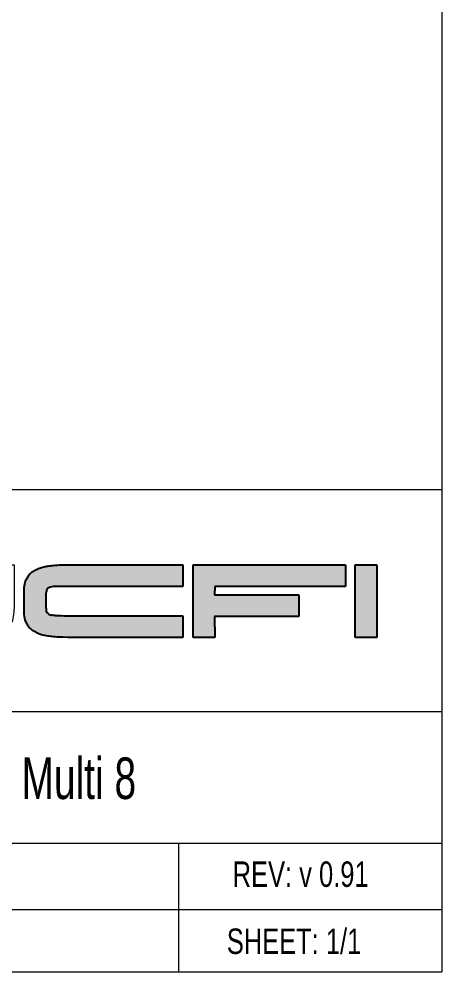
# Model space of a CAD drawing. Header units: millimetres. Extents: x 5 to 292, y 5 to 205.
# Drawn here: x 243.8 to 292.2, y 5 to 114.2 of the extents above; entities that cross this region are included whole.
import ezdxf

# ---------------------------------------------------------------- set-up
doc = ezdxf.new("R2010")
doc.units = ezdxf.units.MM
doc.layers.add('LAYER_1', color=179, linetype='Continuous')
doc.styles.add('SLDTEXTSTYLE0', font='TXT', dxfattribs={"width": 0.75})
doc.styles.add('SLDTEXTSTYLE1', font='TXT', dxfattribs={"width": 0.7})

# ---------------------------------------------------------------- blocks, each defined once
blk = doc.blocks.new('BLOCK 2')
at = {"layer": 'LAYER_1', "lineweight": 0}
for p, q in [((12.25, -6.33), (25.47, -6.33)), ((25.47, -6.33), (25.47, -8.81)), ((26.62, -6.33), (29.1, -6.33)), ((29.1, -6.33), (29.1, -7.85)), ((42.69, -8.67), (42.69, -6.33)), ((42.69, -6.33), (45.17, -6.33)), ((45.17, -6.33), (45.17, -11.29)), ((51.3, -6.33), (64.52, -6.33)), ((64.52, -6.33), (64.52, -8.81)), ((65.68, -6.33), (83.16, -6.33)), ((65.68, -14.64), (65.68, -6.33)), ((83.16, -6.33), (83.16, -8.81)), ((84.26, -14.64), (84.26, -6.33)), ((84.26, -6.33), (86.74, -6.33)), ((86.74, -6.33), (86.74, -14.64)), ((31.24, -8.67), (42.69, -8.67)), ((7.27, -11.64), (7.27, -9.33)), ((25.47, -8.81), (12.25, -8.81)), ((46.32, -11.64), (46.32, -9.33)), ((64.52, -8.81), (51.3, -8.81)), ((68.16, -8.81), (68.14, -9.77)), ((68.14, -9.77), (77.79, -9.78)), ((83.16, -8.81), (68.16, -8.81)), ((77.79, -9.78), (77.79, -12.25)), ((9.75, -9.97), (9.75, -11)), ((48.8, -9.97), (48.8, -10.65)), ((12.25, -12.16), (25.47, -12.16)), ((25.47, -12.16), (25.47, -14.64)), ((36.26, -14.64), (36.26, -12.16)), ((36.26, -12.16), (40.19, -12.16)), ((51.3, -12.16), (64.52, -12.16)), ((64.52, -12.16), (64.52, -14.64)), ((77.79, -12.25), (68.14, -12.25)), ((68.14, -12.25), (68.16, -14.64)), ((25.47, -14.64), (12.25, -14.64)), ((40.19, -14.64), (36.26, -14.64)), ((64.52, -14.64), (51.3, -14.64)), ((68.16, -14.64), (65.68, -14.64)), ((86.74, -14.64), (84.26, -14.64))]:
    blk.add_line(p, q, dxfattribs=at)
for points, degree in [([(8.61, -6.92), (9.02, -6.7), (9.54, -6.55), (10.16, -6.46)], 3), ([(10.16, -6.46), (10.74, -6.37), (11.45, -6.33), (12.25, -6.33)], 3), ([(26.62, -7.82), (26.62, -7.56), (26.62, -6.33)], 2), ([(47.65, -6.92), (48.07, -6.7), (48.59, -6.55), (49.21, -6.46)], 3), ([(49.21, -6.46), (49.79, -6.37), (50.49, -6.33), (51.3, -6.33)], 3), ([(7.6, -7.9), (7.82, -7.49), (8.16, -7.16), (8.61, -6.92)], 3), ([(46.64, -7.9), (46.86, -7.49), (47.2, -7.16), (47.65, -6.92)], 3), ([(7.27, -9.33), (7.27, -8.77), (7.38, -8.29), (7.6, -7.9)], 3), ([(31.25, -11.15), (28.11, -11.14), (26.62, -10.13), (26.62, -7.82)], 3), ([(29.1, -7.85), (29.1, -8.01), (29.12, -7.86), (29.16, -8.03)], 3), ([(29.16, -8.03), (29.2, -8.18), (29.33, -8.32), (29.45, -8.41)], 3), ([(29.45, -8.41), (29.61, -8.53), (29.73, -8.55), (30.02, -8.6)], 3), ([(30.02, -8.6), (30.33, -8.65), (30.74, -8.67), (31.24, -8.67)], 3), ([(46.32, -9.33), (46.32, -8.77), (46.43, -8.29), (46.64, -7.9)], 3), ([(9.8, -9.47), (9.76, -9.77), (9.75, -9.83), (9.75, -9.97)], 3), ([(10.04, -8.99), (9.89, -9.09), (9.85, -9.23), (9.8, -9.47)], 3), ([(10.67, -8.83), (10.24, -8.88), (10.15, -8.94), (10.04, -8.99)], 3), ([(12.25, -8.81), (11.59, -8.81), (11.05, -8.79), (10.67, -8.83)], 3), ([(48.85, -9.47), (48.81, -9.77), (48.8, -9.83), (48.8, -9.97)], 3), ([(49.09, -8.99), (48.93, -9.09), (48.9, -9.23), (48.85, -9.47)], 3), ([(49.71, -8.83), (49.29, -8.88), (49.19, -8.94), (49.09, -8.99)], 3), ([(51.3, -8.81), (50.64, -8.81), (50.09, -8.79), (49.71, -8.83)], 3), ([(48.8, -10.65), (48.8, -10.78), (48.82, -11.3), (48.85, -11.51)], 3), ([(7.6, -13.07), (7.38, -12.68), (7.27, -12.2), (7.27, -11.64)], 3), ([(9.75, -11), (9.75, -11.14), (9.78, -11.3), (9.8, -11.51)], 3), ([(9.8, -11.51), (9.81, -11.51), (9.81, -11.76), (10.03, -11.92)], 3), ([(10.03, -11.92), (10.28, -12.11), (10.4, -12.07), (10.69, -12.1)], 3), ([(42.62, -11.15), (34.39, -11.15), (31.25, -11.15)], 2), ([(41.78, -12.12), (42.2, -12.08), (42.36, -12.05), (42.49, -11.93)], 3), ([(42.49, -11.93), (42.63, -11.81), (42.6, -11.16), (42.62, -11.15)], 3), ([(45.17, -11.29), (45.17, -11.84), (45.06, -12.68), (44.85, -13.07)], 3), ([(46.64, -13.07), (46.43, -12.68), (46.32, -12.2), (46.32, -11.64)], 3), ([(48.85, -11.51), (48.85, -11.51), (48.86, -11.76), (49.07, -11.92)], 3), ([(49.07, -11.92), (49.32, -12.11), (49.45, -12.07), (49.74, -12.1)], 3), ([(8.61, -14.05), (8.16, -13.81), (7.82, -13.48), (7.6, -13.07)], 3), ([(10.69, -12.1), (11.07, -12.14), (11.59, -12.16), (12.25, -12.16)], 3), ([(40.19, -12.16), (40.85, -12.16), (41.4, -12.16), (41.78, -12.12)], 3), ([(44.85, -13.07), (44.63, -13.48), (44.29, -13.81), (43.84, -14.05)], 3), ([(47.65, -14.05), (47.2, -13.81), (46.86, -13.48), (46.64, -13.07)], 3), ([(49.74, -12.1), (50.12, -12.14), (50.64, -12.16), (51.3, -12.16)], 3), ([(10.16, -14.51), (9.54, -14.43), (9.02, -14.27), (8.61, -14.05)], 3), ([(43.84, -14.05), (43.42, -14.27), (42.9, -14.43), (42.28, -14.51)], 3), ([(49.21, -14.51), (48.59, -14.43), (48.07, -14.27), (47.65, -14.05)], 3), ([(12.25, -14.64), (11.45, -14.64), (10.74, -14.6), (10.16, -14.51)], 3), ([(42.28, -14.51), (41.7, -14.6), (41, -14.64), (40.19, -14.64)], 3), ([(51.3, -14.64), (50.49, -14.64), (49.79, -14.6), (49.21, -14.51)], 3)]:
    blk.add_open_spline(points, degree=degree, dxfattribs=at)

msp = doc.modelspace()

# ---------------------------------------------------------------- hatches: boundary and pattern name
at = {"layer": 'LAYER_1'}
h = msp.add_hatch(color=250, dxfattribs=at)
edge = h.paths.add_edge_path(flags=0)
edge.add_line((262.569, 45.841), (262.569, 43.364))
edge.add_line((262.569, 43.364), (249.35, 43.364))
edge.add_spline(control_points=[(249.35, 43.364), (248.544, 43.364), (247.84, 43.407), (247.259, 43.491), (246.643, 43.579), (246.12, 43.737), (245.706, 43.957), (245.255, 44.197), (244.914, 44.525), (244.693, 44.931), (244.48, 45.323), (244.371, 45.806), (244.371, 46.367)], knot_values=[0, 0, 0, 0, 1, 2, 3, 4, 5, 6, 7, 8, 9, 10, 10, 10, 10], weights=[1, 1, 1, 1, 1, 1, 1, 1, 1, 1, 1, 1, 1], degree=3, periodic=0)
edge.add_line((244.371, 46.367), (244.371, 48.671))
edge.add_spline(control_points=[(244.371, 48.671), (244.371, 49.231), (244.48, 49.714), (244.694, 50.107), (244.914, 50.513), (245.255, 50.84), (245.706, 51.081), (246.12, 51.301), (246.643, 51.459), (247.26, 51.547), (247.843, 51.631), (248.546, 51.673), (249.35, 51.673)], knot_values=[0, 0, 0, 0, 1, 2, 3, 4, 5, 6, 7, 8, 9, 10, 10, 10, 10], weights=[1, 1, 1, 1, 1, 1, 1, 1, 1, 1, 1, 1, 1], degree=3, periodic=0)
edge.add_line((249.35, 51.673), (262.569, 51.673))
edge.add_line((262.569, 51.673), (262.569, 49.196))
edge.add_line((262.569, 49.196), (249.35, 49.196))
edge.add_spline(control_points=[(249.35, 49.196), (248.692, 49.196), (248.145, 49.212), (247.766, 49.17), (247.34, 49.123), (247.244, 49.07), (247.142, 49.01), (246.983, 48.917), (246.949, 48.778), (246.898, 48.536), (246.861, 48.24), (246.849, 48.171), (246.849, 48.033)], knot_values=[0, 0, 0, 0, 1, 2, 3, 4, 5, 6, 7, 8, 9, 10, 10, 10, 10], weights=[1, 1, 1, 1, 1, 1, 1, 1, 1, 1, 1, 1, 1], degree=3, periodic=0)
edge.add_line((246.849, 48.033), (246.849, 47.358))
edge.add_spline(control_points=[(246.849, 47.358), (246.849, 47.22), (246.873, 46.709), (246.899, 46.499), (246.904, 46.491), (246.911, 46.245), (247.124, 46.082), (247.373, 45.892), (247.501, 45.936), (247.788, 45.905), (248.167, 45.864), (248.692, 45.841), (249.35, 45.841)], knot_values=[0, 0, 0, 0, 1, 2, 3, 4, 5, 6, 7, 8, 9, 10, 10, 10, 10], weights=[1, 1, 1, 1, 1, 1, 1, 1, 1, 1, 1, 1, 1], degree=3, periodic=0)
edge.add_line((249.35, 45.841), (262.569, 45.841))
for points in [[(263.731, 43.364), (263.731, 51.673), (281.209, 51.673), (281.209, 49.197), (266.208, 49.197), (266.187, 48.23), (275.845, 48.223), (275.845, 45.753), (266.187, 45.753), (266.208, 43.364)], [(284.792, 51.673), (284.792, 43.364), (282.315, 43.364), (282.315, 51.673)]]:
    msp.add_hatch(color=250, dxfattribs=at).paths.add_polyline_path(points, flags=0)

# ---------------------------------------------------------------- linework, layer by layer
at = {"color": 7, "linetype": 'Continuous', "lineweight": 0}
for p, q in [((292.245, 205.05), (292.245, 5.05)), ((195.167, 60.3), (292.245, 60.3)), ((292.245, 34.826), (195.167, 34.826)), ((195.167, 19.809), (292.245, 19.809)), ((262.089, 12.199), (262.089, 19.809)), ((195.167, 12.199), (292.245, 12.199)), ((262.089, 5.05), (262.089, 12.199)), ((5.245, 5.05), (292.245, 5.05))]:
    msp.add_line(p, q, dxfattribs=at)
at = {"layer": 'LAYER_1'}
for p, q in [((249.35, 51.673), (262.569, 51.673)), ((262.569, 51.673), (262.569, 49.196)), ((263.731, 51.673), (281.209, 51.673)), ((263.731, 43.364), (263.731, 51.673)), ((281.209, 51.673), (281.209, 49.197)), ((282.315, 43.364), (282.315, 51.673)), ((282.315, 51.673), (284.792, 51.673)), ((284.792, 51.673), (284.792, 43.364)), ((262.569, 49.196), (249.35, 49.196)), ((266.208, 49.197), (266.187, 48.23)), ((281.209, 49.197), (266.208, 49.197)), ((244.371, 46.367), (244.371, 48.671)), ((246.849, 48.033), (246.849, 47.358)), ((266.187, 48.23), (275.845, 48.223)), ((275.845, 48.223), (275.845, 45.753)), ((249.35, 45.841), (262.569, 45.841)), ((262.569, 45.841), (262.569, 43.364)), ((275.845, 45.753), (266.187, 45.753)), ((266.187, 45.753), (266.208, 43.364)), ((262.569, 43.364), (249.35, 43.364)), ((266.208, 43.364), (263.731, 43.364)), ((284.792, 43.364), (282.315, 43.364))]:
    msp.add_line(p, q, dxfattribs=at)
for points in [[(244.371, 48.671), (244.371, 49.231), (244.48, 49.714), (244.694, 50.107), (244.914, 50.513), (245.255, 50.84), (245.706, 51.081), (246.12, 51.301), (246.643, 51.459), (247.26, 51.547), (247.843, 51.631), (248.546, 51.673), (249.35, 51.673)], [(249.35, 49.196), (248.692, 49.196), (248.145, 49.212), (247.766, 49.17), (247.34, 49.123), (247.244, 49.07), (247.142, 49.01), (246.983, 48.917), (246.949, 48.778), (246.898, 48.536), (246.861, 48.24), (246.849, 48.171), (246.849, 48.033)], [(246.849, 47.358), (246.849, 47.22), (246.873, 46.709), (246.899, 46.499), (246.904, 46.491), (246.911, 46.245), (247.124, 46.082), (247.373, 45.892), (247.501, 45.936), (247.788, 45.905), (248.167, 45.864), (248.692, 45.841), (249.35, 45.841)], [(249.35, 43.364), (248.544, 43.364), (247.84, 43.407), (247.259, 43.491), (246.643, 43.579), (246.12, 43.737), (245.706, 43.957), (245.255, 44.197), (244.914, 44.525), (244.693, 44.931), (244.48, 45.323), (244.371, 45.806), (244.371, 46.367)]]:
    msp.add_open_spline(points, degree=3, dxfattribs=at)

# ---------------------------------------------------------------- block references
at = {"color": 7, "linetype": 'Continuous'}
msp.add_blockref('BLOCK 2', (198.051, 58.005), dxfattribs=at)

# ---------------------------------------------------------------- texts
at = {"color": 7, "linetype": 'Continuous', "lineweight": 0}
for s, insert, char_height, attachment_point, style in [('Nu Multi 8', (247.175, 29.614), 4.7625, 2, 'SLDTEXTSTYLE1'), ('REV: v 0.91', (268.269, 17.702), 2.91042, 1, 'SLDTEXTSTYLE0'), ('SHEET: 1/1', (267.596, 10.022), 2.9104, 1, 'SLDTEXTSTYLE0')]:
    msp.add_mtext(s, dxfattribs=dict(at, insert=insert, char_height=char_height, attachment_point=attachment_point, style=style))

doc.saveas('drawing.dxf')
